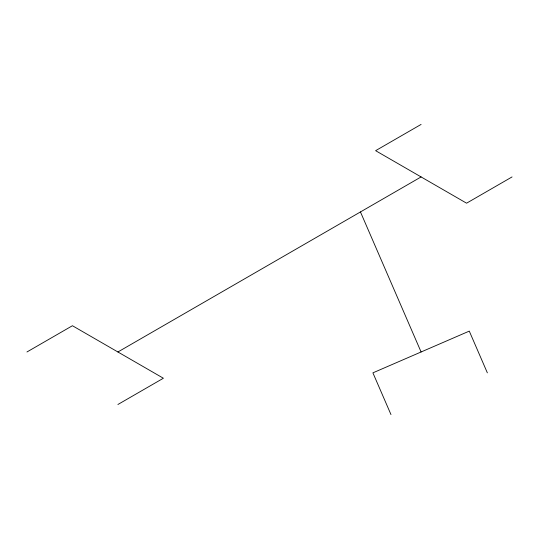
<?xml version="1.0" encoding="UTF-8"?>
<svg xmlns="http://www.w3.org/2000/svg" width="539" height="539" viewBox="0 0 539 539"><rect width="100%" height="100%" fill="white"/><g stroke="black" fill="none" stroke-linecap="round" stroke-linejoin="round"><path stroke-width="0.81" d="M26.95 351.98L72.428 325.724L163.384 378.237L117.906 404.493M421.094 124.421L375.616 150.677L466.572 203.19L512.05 176.933M117.906 351.98L421.094 176.933M487.357 372.847L469.28 331.114L372.907 372.847L390.977 414.579M360.456 211.942L421.094 351.98"/></g></svg>
